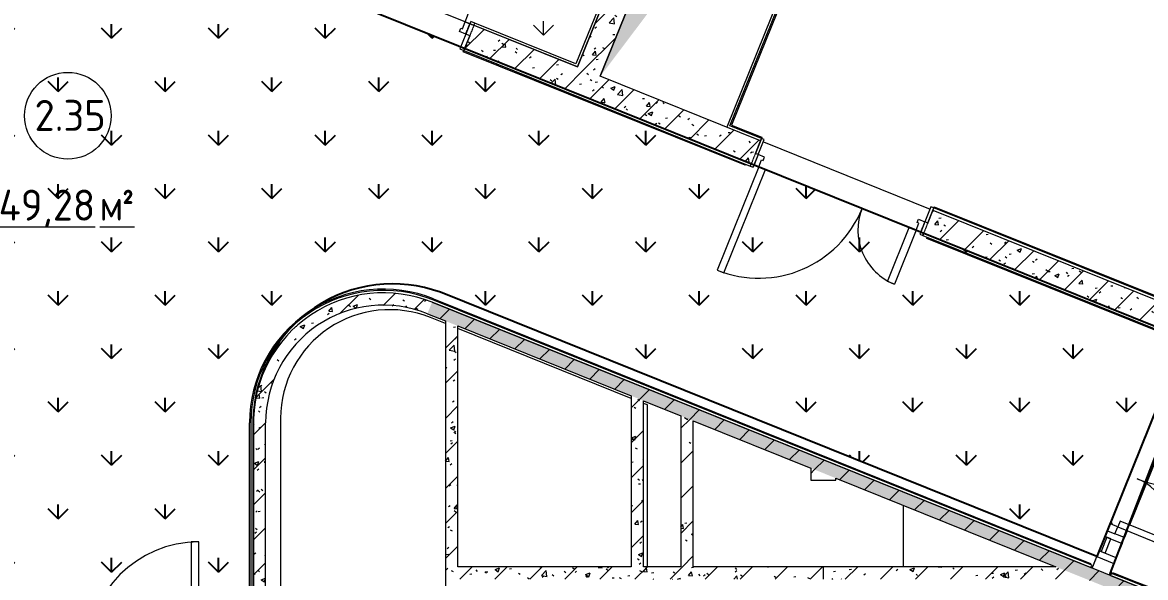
# Model space of a CAD drawing. Header units: millimetres. Extents: x -584918 to 2941280, y 3000189 to 4229862.
# Drawn here: x 187649 to 196711, y 3839778 to 3844261 of the extents above; entities that cross this region are included whole.
import ezdxf

# ---------------------------------------------------------------- set-up
doc = ezdxf.new("R2010")
doc.units = ezdxf.units.MM
doc.linetypes.add('ASVP_Невидимые', pattern=[5, 3, -2])
doc.linetypes.add('ASVP_Штриховая_ш3 п1_5', pattern=[4.5, 3, -1.5])
for name, color, linetype, lineweight in [('Витраж', 7, 'Continuous', 0), ('Двери', 7, 'Continuous', 0), ('Линии', 7, 'Continuous', 0), ('Линии разделители', 7, 'ASVP_Штриховая_ш3 п1_5', 0), ('Марки помещений', 7, 'Continuous', 0), ('Обобщенные модели', 7, 'Continuous', 0), ('Панели витража', 7, 'Continuous', 0), ('Перекрытие', 7, 'Continuous', 0), ('Стены внутренние', 7, 'Continuous', 0), ('Стены несущие', 7, 'Continuous', 0), ('Стены отделка', 7, 'Continuous', 0), ('Узлы', 7, 'Continuous', 0), ('экспертиза условные обозначения', 1, 'Continuous', 0)]:
    doc.layers.add(name, color=color, linetype=linetype, lineweight=lineweight)
doc.styles.add('GOST Common_2', font='', dxfattribs={"height": 500})
doc.styles.add('GOST Common_3', font='', dxfattribs={"width": 0.9, "height": 500})
doc.styles.get('GOST Common_2').set_extended_font_data('GOST Common')
doc.styles.get('GOST Common_3').set_extended_font_data('GOST Common')
pattern_1 = [(45, (184030.3, 3824416.36), (-141.4214, 141.4214), [])]
pattern_2 = [(50, (184030.3, 3824416.36), (364.368, -31.8783), [38.1, -419.1]), (355, (184030.3, 3824416.36), (-70.486, 382.1133), [30.48, -335.28]), (100.451, (184060.67, 3824413.7), (293.885, 350.2334), [32.38, -356.18]), (46.184, (184030.3, 3824517.96), (542.1585, -84.086), [57.15, -628.65]), (96.636, (184075.5, 3824510.96), (474.805, 494.855), [48.57, -534.27]), (351.184, (184030.3, 3824517.96), (474.81, 494.85), [45.72, -502.92]), (21, (184081.1, 3824492.56), (303.2285, -204.5305), [38.1, -419.1]), (326, (184081.1, 3824492.56), (123.604, 368.376), [30.48, -335.28]), (71.451, (184106.37, 3824475.52), (426.834, 163.8427), [32.38, -356.18]), (37.5, (184030.3, 3824416.36), (6.17665, 169.11015), [16.764, -314.452, 16.764, -323.596, -336.55]), (37.5, (184030.3, 3824416.36), (6.17665, 169.11015), [-671.576, 16.764, -319.786]), (7.5, (184030.3, 3824416.36), (133.6389, 200.3615), [16.764, -177.292, 16.764, -306.832, -128.27]), (7.5, (184030.3, 3824416.36), (133.6389, 200.3615), [-517.652, 16.764, -111.506]), (327.5, (183917.02, 3824416.36), (271.1818, -11.45836), [16.764, -110.236, 16.764, -379.476, -525.78]), (327.5, (183917.02, 3824416.36), (271.1818, -11.45836), [-523.24, 16.764, -509.016]), (317.5, (183866.22, 3824416.36), (296.2585, 50.8528), [16.764, -148.336, 16.764, -246.38, -373.38]), (317.5, (183866.22, 3824416.36), (296.2585, 50.8528), [-428.244, 16.764, -356.616])]
pattern_3 = [(90, (183626.44, 3579035.56), (-431.0523, 431.0523), [114.3, -747.8046]), (45, (183626.44, 3579035.56), (-431.0523, 431.0523), [114.3, -495.3]), (135, (183626.44, 3579035.56), (-431.0523, -431.0523), [114.3, -495.3])]

# ---------------------------------------------------------------- blocks, each defined once
blk = doc.blocks.new('ASVP_ДверьПротивопожарнаяСтальная_2 полотна - EI15 1370х2000h_полотна_ Г Л _1250 в свету_-6392377-АР Этаж 02')
at = {"layer": 'Двери', "lineweight": 18}
for p, q in [((685, 1000), (625, 1000)), ((625, 1000), (625, 100)), ((685, 100), (685, 1000)), ((-685, 570), (-625, 570)), ((-685, 100), (-685, 570)), ((-625, 570), (-625, 100)), ((-725, 100), (-685, 100)), ((-725, 10), (-725, 100)), ((-625, 100), (-685, 100)), ((-685, 100), (-685, 40)), ((625, 100), (685, 100)), ((725, 100), (685, 100)), ((685, 100), (685, 40)), ((725, 10), (725, 100)), ((-670, 10), (-725, 10)), ((-685, 40), (-670, 40)), ((-670, 40), (-670, 10)), ((685, 40), (670, 40)), ((670, 40), (670, 10)), ((670, 10), (725, 10))]:
    blk.add_line(p, q, dxfattribs=at)
at = {"layer": 'Двери', "linetype": 'ASVP_Невидимые', "lineweight": 18}
for p, q in [((-750, 100), (-725, 100)), ((-750, 10), (-750, 100)), ((-725, 100), (-725, 10)), ((750, 100), (725, 100)), ((725, 100), (725, 10)), ((750, 10), (750, 100)), ((-725, 10), (-750, 10)), ((725, 10), (750, 10))]:
    blk.add_line(p, q, dxfattribs=at)
at = {"layer": 'Двери'}
for centre, radius, start, end in [((685, 100), 900, 90, 180), ((-685, 100), 470, 360, 90)]:
    blk.add_arc(centre, radius, start, end, dxfattribs=at)
blk = doc.blocks.new('Системная панель - Cтеклопакет Двухкамерный_36 мм-6338300-АР Этаж 02')
at = {"layer": 'Панели витража', "lineweight": 18}
for p, q in [((62.5, 18), (-62.5, 18)), ((-62.5, 18), (-62.5, -18)), ((62.5, -18), (62.5, 18)), ((-62.5, -18), (62.5, -18))]:
    blk.add_line(p, q, dxfattribs=at)
blk = doc.blocks.new('ASVP_ДверьАлюминиеваяВитражная_2 полотна - Остекленная Внутренняя-6432274-АР Этаж 02')
at = {"layer": 'Двери', "lineweight": 18}
for p, q in [((-665, 942.5), (-615, 942.5)), ((-665, 32.5), (-665, 942.5)), ((-615, 942.5), (-615, 32.5)), ((665, 452.5), (615, 452.5)), ((615, 452.5), (615, 32.5)), ((665, 32.5), (665, 452.5)), ((-725, 32.5), (-665, 32.5)), ((-725, -32.5), (-725, 32.5)), ((-615, 32.5), (-665, 32.5)), ((-665, 32.5), (-665, -17.5)), ((615, 32.5), (665, 32.5)), ((725, 32.5), (665, 32.5)), ((665, 32.5), (665, -17.5)), ((725, -32.5), (725, 32.5)), ((-655, -32.5), (-725, -32.5)), ((-665, -17.5), (-655, -17.5)), ((-655, -17.5), (-655, -32.5)), ((665, -17.5), (655, -17.5)), ((655, -17.5), (655, -32.5)), ((655, -32.5), (725, -32.5))]:
    blk.add_line(p, q, dxfattribs=at)
at = {"layer": 'Двери'}
for centre, radius, start, end in [((-665, 32.5), 910, 360, 90), ((665, 32.5), 420, 90, 180)]:
    blk.add_arc(centre, radius, start, end, dxfattribs=at)
blk = doc.blocks.new('Прямоугольный импост - 50х150 мм-6338298-АР Этаж 02')
at = {"layer": 'Витраж', "lineweight": 18}
for p, q in [((-25, 115), (25, 115)), ((-25, -35), (-25, 115)), ((25, 115), (25, 32.5)), ((25, -35), (-25, -35)), ((25, -32.5), (25, -35))]:
    blk.add_line(p, q, dxfattribs=at)
blk = doc.blocks.new('Прямоугольный импост - 50х150 мм-6338307-АР Этаж 02')
at = {"layer": 'Витраж', "lineweight": 18}
for p, q in [((0, 115), (-50, 115)), ((-50, 115), (-50, -35)), ((0, -35), (0, 115)), ((-50, -35), (0, -35))]:
    blk.add_line(p, q, dxfattribs=at)
blk = doc.blocks.new('ASVP_ДверьПротивопожарнаяСтальная_2 полотна - EI30 1370х2000h_полотна_ О Л _1250 в свету_-7790696-АР Этаж 02')
at = {"layer": 'Двери', "lineweight": 18}
for p, q in [((685, 1000), (625, 1000)), ((625, 1000), (625, 100)), ((685, 100), (685, 1000)), ((-685, 570), (-625, 570)), ((-685, 100), (-685, 570)), ((-625, 570), (-625, 100)), ((-725, 100), (-685, 100)), ((-725, 10), (-725, 100)), ((-625, 100), (-685, 100)), ((-685, 100), (-685, 40)), ((625, 100), (685, 100)), ((725, 100), (685, 100)), ((685, 100), (685, 40)), ((725, 10), (725, 100)), ((-670, 10), (-725, 10)), ((-685, 40), (-670, 40)), ((-670, 40), (-670, 10)), ((685, 40), (670, 40)), ((670, 40), (670, 10)), ((670, 10), (725, 10))]:
    blk.add_line(p, q, dxfattribs=at)
at = {"layer": 'Двери', "linetype": 'ASVP_Невидимые', "lineweight": 18}
for p, q in [((-750, 100), (-725, 100)), ((-750, 10), (-750, 100)), ((-725, 100), (-725, 10)), ((750, 100), (725, 100)), ((725, 100), (725, 10)), ((750, 10), (750, 100)), ((-725, 10), (-750, 10)), ((725, 10), (750, 10))]:
    blk.add_line(p, q, dxfattribs=at)
at = {"layer": 'Двери'}
for centre, radius, start, end in [((685, 100), 900, 90, 180), ((-685, 100), 470, 360, 90)]:
    blk.add_arc(centre, radius, start, end, dxfattribs=at)
blk = doc.blocks.new('ASVP_ОТКОС_Оштукатуривание дверного откоса - Оштукатуривание дверного откоса-V71-АР Этаж 02')
at = {"layer": 'Обобщенные модели'}
for p, q in [((-750, 130), (-750, 0)), ((-725, 0), (-725, 130)), ((725, 130), (725, 0)), ((750, 0), (750, 130)), ((-750, 0), (-725, 0)), ((725, 0), (750, 0))]:
    blk.add_line(p, q, dxfattribs=at)
blk = doc.blocks.new('ASVP_ОТКОС_Оштукатуривание дверного откоса - Оштукатуривание дверного откоса-V66-АР Этаж 02')
at = {"layer": 'Обобщенные модели'}
for p, q in [((-750, 20), (-750, 0)), ((-750, 0), (-725, 0)), ((-725, 0), (-725, 20)), ((725, 20), (725, 0)), ((725, 0), (750, 0)), ((750, 0), (750, 20))]:
    blk.add_line(p, q, dxfattribs=at)
blk = doc.blocks.new('ASVP_ДверьПротивопожарнаяСтальная_1 полотно - EI30 1000х2000h_полотно_ Г Пр _925 в свету_-7790708-АР Этаж 02')
at = {"layer": 'Двери', "lineweight": 18}
for p, q in [((-500, 1100), (-440, 1100)), ((-500, 100), (-500, 1100)), ((-440, 1100), (-440, 100)), ((-540, 100), (-500, 100)), ((-540, 10), (-540, 100)), ((-440, 100), (-500, 100)), ((-500, 100), (-500, 40)), ((500, 100), (540, 100)), ((500, 40), (500, 100)), ((540, 100), (540, 10)), ((-485, 10), (-540, 10)), ((-500, 40), (-485, 40)), ((-485, 40), (-485, 10)), ((485, 40), (500, 40)), ((485, 10), (485, 40)), ((540, 10), (485, 10))]:
    blk.add_line(p, q, dxfattribs=at)
at = {"layer": 'Двери', "linetype": 'ASVP_Невидимые', "lineweight": 18}
for p, q in [((-575, 100), (-540, 100)), ((-575, 10), (-575, 100)), ((-540, 100), (-540, 10)), ((540, 100), (575, 100)), ((540, 10), (540, 100)), ((575, 100), (575, 10)), ((-540, 10), (-575, 10)), ((575, 10), (540, 10))]:
    blk.add_line(p, q, dxfattribs=at)
at = {"layer": 'Двери'}
blk.add_arc((-500, 100), 1000, 0, 90, dxfattribs=at)
blk = doc.blocks.new('ASVP_ОТКОС_Оштукатуривание дверного откоса - Оштукатуривание дверного откоса-5867985-АР Этаж 02')
at = {"layer": 'Обобщенные модели'}
for p, q in [((-575, 130), (-575, 0)), ((-540, 0), (-540, 130)), ((540, 130), (540, 0)), ((575, 0), (575, 130)), ((-575, 0), (-540, 0)), ((540, 0), (575, 0))]:
    blk.add_line(p, q, dxfattribs=at)
blk = doc.blocks.new('ASVP_ОТКОС_Оштукатуривание дверного откоса - Оштукатуривание дверного откоса-6302083-АР Этаж 02')
at = {"layer": 'Обобщенные модели'}
for p, q in [((-575, 20), (-575, 0)), ((-575, 0), (-540, 0)), ((-540, 0), (-540, 20)), ((540, 20), (540, 0)), ((575, 0), (575, 20)), ((540, 0), (575, 0))]:
    blk.add_line(p, q, dxfattribs=at)
blk = doc.blocks.new('ASVP_Марка_Помещение_ДваЗначения - Номер Площадь-685795-АР Этаж 02')
at = {"layer": 'Марки помещений'}
blk.add_circle((0, 0), 3.5, dxfattribs=at)

msp = doc.modelspace()

# ---------------------------------------------------------------- hatches: boundary and pattern name
at = {"layer": 'Стены внутренние'}
h = msp.add_hatch(dxfattribs=at)
h.set_pattern_fill('FP_1', color=256, style=0, pattern_type=2)
h.set_pattern_definition(pattern_1)
h.paths.add_polyline_path([(192311.742, 3843826.28), (192909.784, 3845310.31), (192724.28, 3845385.065), (192126.238, 3843901.035), (192204.407, 3843869.534)])
h.paths.add_polyline_path([(193208.805, 3846052.325), (193302.249, 3846284.205), (193116.745, 3846358.96), (193023.301, 3846127.08), (193191.501, 3846059.299)])
h = msp.add_hatch(dxfattribs=at)
h.set_pattern_fill('FP_2', color=256, style=0, pattern_type=2)
h.set_pattern_definition(pattern_2)
h.paths.add_polyline_path([(192311.742, 3843826.28), (192909.784, 3845310.31), (192724.28, 3845385.065), (192126.238, 3843901.035), (192204.407, 3843869.534)])
h.paths.add_polyline_path([(193208.805, 3846052.325), (193302.249, 3846284.205), (193116.745, 3846358.96), (193023.301, 3846127.08), (193191.501, 3846059.299)])
h = msp.add_hatch(dxfattribs=at)
h.set_pattern_fill('FP_1', color=256, style=0, pattern_type=2)
h.set_pattern_definition(pattern_1)
h.paths.add_polyline_path([(196967.333, 3841734.517), (197042.088, 3841920.021), (194995.537, 3842744.75), (194920.782, 3842559.247), (196507.009, 3841920.021)])
h.paths.add_polyline_path([(193529.504, 3843119.911), (193604.259, 3843305.415), (191291.471, 3844237.434), (191216.716, 3844051.93), (193358.039, 3843189.009)])
h.paths.add_polyline_path([(190150.069, 3844481.773), (190224.825, 3844667.276), (190039.321, 3844742.032), (189964.566, 3844556.528), (190142.594, 3844484.785)])
h = msp.add_hatch(dxfattribs=at)
h.set_pattern_fill('FP_2', color=256, style=0, pattern_type=2)
h.set_pattern_definition(pattern_2)
h.paths.add_polyline_path([(196967.333, 3841734.517), (197042.088, 3841920.021), (194995.537, 3842744.75), (194920.782, 3842559.247), (196507.009, 3841920.021)])
h.paths.add_polyline_path([(193529.504, 3843119.911), (193604.259, 3843305.415), (191291.471, 3844237.434), (191216.716, 3844051.93), (193358.039, 3843189.009)])
h.paths.add_polyline_path([(190150.069, 3844481.773), (190224.825, 3844667.276), (190039.321, 3844742.032), (189964.566, 3844556.528), (190142.594, 3844484.785)])
h = msp.add_hatch(dxfattribs=at)
h.set_pattern_fill('FP_1', color=256, style=0, pattern_type=2)
h.set_pattern_definition(pattern_1)
h.paths.add_polyline_path([(189511.203, 3841027.749), (189611.203, 3841027.749), (189617.471, 3841136.696), (189636.191, 3841244.205), (189667.118, 3841348.858), (189710.489, 3841450.413), (189769.077, 3841551.334), (189828.279, 3841632.168), (189902.43, 3841712.233), (189985.273, 3841783.265), (190075.716, 3841844.329), (190174.895, 3841895.505), (190282.943, 3841935.604), (190383.512, 3841960.8), (190496.092, 3841975.106), (190597.556, 3841977.053), (190706.183, 3841966.621), (190821.673, 3841940.837), (190916.291, 3841908.892), (190953.668, 3842001.644), (190839.987, 3842039.743), (190734.683, 3842063.319), (190621.473, 3842076.018), (190504.154, 3842076.018), (190385.748, 3842062.543), (190282.943, 3842040.207), (190169.254, 3842001.508), (190070.053, 3841955.702), (189973.661, 3841897.976), (189882.843, 3841829.202), (189800.009, 3841750.995), (189726.136, 3841664.274), (189662.093, 3841570.06), (189608.633, 3841469.463), (189566.387, 3841363.666), (189534.255, 3841244.205), (189517.122, 3841136.696), (189516.06, 3841117.147)])
h = msp.add_hatch(dxfattribs=at)
h.set_pattern_fill('FP_2', color=256, style=0, pattern_type=2)
h.set_pattern_definition(pattern_2)
h.paths.add_polyline_path([(189511.203, 3841027.749), (189611.203, 3841027.749), (189617.471, 3841136.696), (189636.191, 3841244.205), (189667.118, 3841348.858), (189710.489, 3841450.413), (189769.077, 3841551.334), (189828.279, 3841632.168), (189902.43, 3841712.233), (189985.273, 3841783.265), (190075.716, 3841844.329), (190174.895, 3841895.505), (190282.943, 3841935.604), (190383.512, 3841960.8), (190496.092, 3841975.106), (190597.556, 3841977.053), (190706.183, 3841966.621), (190821.673, 3841940.837), (190916.291, 3841908.892), (190953.668, 3842001.644), (190839.987, 3842039.743), (190734.683, 3842063.319), (190621.473, 3842076.018), (190504.154, 3842076.018), (190385.748, 3842062.543), (190282.943, 3842040.207), (190169.254, 3842001.508), (190070.053, 3841955.702), (189973.661, 3841897.976), (189882.843, 3841829.202), (189800.009, 3841750.995), (189726.136, 3841664.274), (189662.093, 3841570.06), (189608.633, 3841469.463), (189566.387, 3841363.666), (189534.255, 3841244.205), (189517.122, 3841136.696), (189516.06, 3841117.147)])
h = msp.add_hatch(dxfattribs=at)
h.set_pattern_fill('FP_1', color=256, style=0, pattern_type=2)
h.set_pattern_definition(pattern_1)
h.paths.add_polyline_path([(199911.203, 3838284.077), (199911.203, 3838391.891), (190953.668, 3842001.644), (190916.291, 3841908.892), (199843.663, 3838311.294)])
h = msp.add_hatch(dxfattribs=at)
h.set_pattern_fill('FP_2', color=256, style=0, pattern_type=2)
h.set_pattern_definition(pattern_2)
h.paths.add_polyline_path([(199911.203, 3838284.077), (199911.203, 3838391.891), (190953.668, 3842001.644), (190916.291, 3841908.892), (199843.663, 3838311.294)])
h = msp.add_hatch(dxfattribs=at)
h.set_pattern_fill('FP_1', color=256, style=0, pattern_type=2)
h.set_pattern_definition(pattern_1)
h.paths.add_polyline_path([(191061.203, 3839865.697), (191161.203, 3839865.697), (191161.203, 3841810.196), (191061.203, 3841850.495), (191061.203, 3840218.66)])
h = msp.add_hatch(dxfattribs=at)
h.set_pattern_fill('FP_2', color=256, style=0, pattern_type=2)
h.set_pattern_definition(pattern_2)
h.paths.add_polyline_path([(191061.203, 3839865.697), (191161.203, 3839865.697), (191161.203, 3841810.196), (191061.203, 3841850.495), (191061.203, 3840218.66)])
h = msp.add_hatch(dxfattribs=at)
h.set_pattern_fill('FP_1', color=256, style=0, pattern_type=2)
h.set_pattern_definition(pattern_1)
h.paths.add_polyline_path([(192561.203, 3839865.697), (192661.203, 3839865.697), (192661.203, 3841205.718), (192561.203, 3841246.017), (192561.203, 3840490.913)])
h = msp.add_hatch(dxfattribs=at)
h.set_pattern_fill('FP_2', color=256, style=0, pattern_type=2)
h.set_pattern_definition(pattern_2)
h.paths.add_polyline_path([(192561.203, 3839865.697), (192661.203, 3839865.697), (192661.203, 3841205.718), (192561.203, 3841246.017), (192561.203, 3840490.913)])
h = msp.add_hatch(dxfattribs=at)
h.set_pattern_fill('FP_1', color=256, style=0, pattern_type=2)
h.set_pattern_definition(pattern_1)
h.paths.add_polyline_path([(192961.203, 3839865.697), (193061.203, 3839865.697), (193061.203, 3841044.524), (192961.203, 3841084.823), (192961.203, 3839888.774)])
h = msp.add_hatch(dxfattribs=at)
h.set_pattern_fill('FP_2', color=256, style=0, pattern_type=2)
h.set_pattern_definition(pattern_2)
h.paths.add_polyline_path([(192961.203, 3839865.697), (193061.203, 3839865.697), (193061.203, 3841044.524), (192961.203, 3841084.823), (192961.203, 3839888.774)])
h = msp.add_hatch(dxfattribs=at)
h.set_pattern_fill('FP_1', color=256, style=0, pattern_type=2)
h.set_pattern_definition(pattern_1)
h.paths.add_polyline_path([(189517.383, 3839165.697), (189611.203, 3839165.697), (189611.203, 3841027.749), (189511.203, 3841027.749), (189511.203, 3839165.697)])
h = msp.add_hatch(dxfattribs=at)
h.set_pattern_fill('FP_2', color=256, style=0, pattern_type=2)
h.set_pattern_definition(pattern_2)
h.paths.add_polyline_path([(189517.383, 3839165.697), (189611.203, 3839165.697), (189611.203, 3841027.749), (189511.203, 3841027.749), (189511.203, 3839165.697)])
h = msp.add_hatch(dxfattribs=at)
h.set_pattern_fill('FP_1', color=256, style=0, pattern_type=2)
h.set_pattern_definition(pattern_1)
h.paths.add_polyline_path([(194107.465, 3840565.697), (194211.203, 3840565.697), (194211.203, 3840581.092), (194011.203, 3840661.689), (194011.203, 3840565.697)])
h = msp.add_hatch(dxfattribs=at)
h.set_pattern_fill('FP_2', color=256, style=0, pattern_type=2)
h.set_pattern_definition(pattern_2)
h.paths.add_polyline_path([(194107.465, 3840565.697), (194211.203, 3840565.697), (194211.203, 3840581.092), (194011.203, 3840661.689), (194011.203, 3840565.697)])
h = msp.add_hatch(dxfattribs=at)
h.set_pattern_fill('FP_1', color=256, style=0, pattern_type=2)
h.set_pattern_definition(pattern_1)
h.paths.add_polyline_path([(192313.932, 3839765.697), (194111.203, 3839765.697), (194111.203, 3839865.697), (191061.203, 3839865.697), (191061.203, 3839765.697), (191775.972, 3839765.697)])
h = msp.add_hatch(dxfattribs=at)
h.set_pattern_fill('FP_2', color=256, style=0, pattern_type=2)
h.set_pattern_definition(pattern_2)
h.paths.add_polyline_path([(192313.932, 3839765.697), (194111.203, 3839765.697), (194111.203, 3839865.697), (191061.203, 3839865.697), (191061.203, 3839765.697), (191775.972, 3839765.697)])
h = msp.add_hatch(dxfattribs=at)
h.set_pattern_fill('FP_1', color=256, style=0, pattern_type=2)
h.set_pattern_definition(pattern_1)
h.paths.add_polyline_path([(196007.94, 3839765.697), (196234.588, 3839765.697), (195986.44, 3839865.697), (194111.203, 3839865.697), (194111.203, 3839765.697), (195986.44, 3839765.697)])
h = msp.add_hatch(dxfattribs=at)
h.set_pattern_fill('FP_2', color=256, style=0, pattern_type=2)
h.set_pattern_definition(pattern_2)
h.paths.add_polyline_path([(196007.94, 3839765.697), (196234.588, 3839765.697), (195986.44, 3839865.697), (194111.203, 3839865.697), (194111.203, 3839765.697), (195986.44, 3839765.697)])
at = {"layer": 'Узлы'}
h = msp.add_hatch(color=256, dxfattribs=at)
h.paths.add_polyline_path([(192311.742, 3843826.28), (192877.448, 3844576.997), (193576.352, 3844556.528), (192741.585, 3844892.927), (192328.354, 3843867.503)])
h.paths.add_polyline_path([(189882.196, 3845020.98), (188605.944, 3845535.29), (188531.189, 3845349.786), (188652.433, 3845419.786), (189853.817, 3845030.183)])
h.paths.add_polyline_path([(192816.34, 3845078.43), (193473.346, 3845950.307), (194137.016, 3845947.806), (193302.249, 3846284.205), (192909.784, 3845310.31)])
h.paths.add_polyline_path([(185022.413, 3847141.122), (183445.63, 3847776.541), (183314.809, 3847451.91), (183504.209, 3847605.283), (185013.414, 3847143.873)])
h.paths.add_polyline_path([(185769.965, 3848996.159), (184193.183, 3849631.579), (184118.428, 3849446.075), (184256.992, 3849526.075), (185759.859, 3848999.699)])
h.paths.add_polyline_path([(192378.606, 3851777.609), (192726.015, 3852430.99), (192872.406, 3852441.131), (192677.627, 3852519.624), (192386.082, 3851796.159)])
h.paths.add_polyline_path([(178631.531, 3853220.523), (179522.485, 3854111.478), (181771.251, 3853788.11), (179266.95, 3854797.306), (178646.482, 3853257.624)])
h.paths.add_polyline_path([(177982.267, 3853482.167), (178715.024, 3854804.095), (179081.446, 3854872.061), (178617.687, 3855058.949), (178022.881, 3853582.948)])
h.paths.add_polyline_path([(168010.609, 3853565.367), (169886.645, 3855598.828), (174356.914, 3854705.938), (169292.661, 3856746.756), (168013.621, 3853572.842)])
at = {"layer": 'экспертиза условные обозначения', "lineweight": -3}
h = msp.add_hatch(dxfattribs=at)
h.set_pattern_fill('GRASS', color=3, scale=24)
h.set_pattern_definition(pattern_3)
edge = h.paths.add_edge_path()
edge.add_line((182517.835, 3845514.364), (183226.141, 3847272.013))
edge.add_line((183226.141, 3847272.013), (185002.339, 3846556.231))
edge.add_line((185002.339, 3846556.231), (187058.109, 3851657.585))
edge.add_line((187058.109, 3851657.585), (188449.387, 3851096.921))
edge.add_line((188449.387, 3851096.921), (186393.618, 3845995.567))
edge.add_line((186393.618, 3845995.567), (197027.622, 3841710.222))
edge.add_line((197027.622, 3841710.222), (196317.447, 3839947.936))
edge.add_line((196317.447, 3839947.936), (191022.357, 3842081.778))
edge.add_arc((190635.87, 3841024.972), 1125.26, 69.9119077, 178.1393932)
edge.add_line((189511.203, 3841061.507), (189511.203, 3839165.697))
edge.add_line((189511.203, 3839165.697), (186761.203, 3839165.697))
edge.add_line((186761.203, 3839165.697), (186761.203, 3843798.959))
edge.add_line((186761.203, 3843798.959), (183800.899, 3844997.308))
edge.add_line((183800.899, 3844997.308), (182517.835, 3845514.364))
at = {"layer": 'экспертиза условные обозначения'}
h = msp.add_hatch(dxfattribs=at)
h.set_pattern_fill('GRASS', color=4, scale=24)
h.set_pattern_definition([(90, (114694.93, 3466985.8), (-431.0523, 431.0523), [114.3, -747.8046]), (45, (114694.93, 3466985.8), (-431.0523, 431.0523), [114.3, -495.3]), (135, (114694.93, 3466985.8), (-431.0523, -431.0523), [114.3, -495.3])])
h.paths.add_polyline_path([(190983.452, 3847218.646), (193116.745, 3846358.96), (192126.238, 3843901.035), (189992.945, 3844760.721)])
at = {"layer": 'экспертиза условные обозначения', "lineweight": -3}
h = msp.add_hatch(dxfattribs=at)
h.set_pattern_fill('GRASS', color=3, scale=24)
h.set_pattern_definition(pattern_3)
edge = h.paths.add_edge_path()
edge.add_line((196428.749, 3839816.831), (197140.238, 3841668.63))
edge.add_line((197140.238, 3841668.63), (200508.517, 3840275.128))
edge.add_line((200508.517, 3840275.128), (201854.112, 3843614.196))
edge.add_line((201854.112, 3843614.196), (203375.243, 3843001.203))
edge.add_line((203375.243, 3843001.203), (202029.648, 3839662.135))
edge.add_line((202029.648, 3839662.135), (206626.293, 3837842.101))
edge.add_line((206626.293, 3837842.101), (205916.118, 3836079.815))
edge.add_line((205916.118, 3836079.815), (204600.899, 3836615.219))
edge.add_arc((204174.147, 3835587.251), 1113.03, 67.4546237, 179.2891611)
edge.add_line((203061.203, 3835601.059), (203061.203, 3833765.697))
edge.add_line((203061.203, 3833765.697), (200161.203, 3833765.697))
edge.add_line((200161.203, 3833765.697), (200161.203, 3838398.959))
edge.add_line((200161.203, 3838398.959), (196428.749, 3839816.831))

# ---------------------------------------------------------------- linework, layer by layer
at = {"layer": 'Линии'}
msp.add_line((192741.585, 3844892.927), (192311.742, 3843826.28), dxfattribs=at)
at = {"layer": 'Линии разделители'}
for p, q in [((196943.522, 3841501.53), (196401.547, 3840156.627)), ((196581.79, 3840202.588), (197041.535, 3841343.436)), ((196540.674, 3840100.561), (196563.101, 3840156.212)), ((196382.858, 3840110.252), (196336.136, 3839994.312)), ((196475.264, 3839938.245), (196521.986, 3840054.185)), ((196317.447, 3839947.936), (196280.069, 3839855.184)), ((196419.197, 3839799.117), (196456.575, 3839891.869))]:
    msp.add_line(p, q, dxfattribs=at)
at = {"layer": 'Перекрытие'}
for p, q in [((191184.253, 3844065.012), (190182.532, 3844468.691)), ((193627.447, 3843296.07), (194972.349, 3842754.095)), ((194804.842, 3842605.969), (193645.443, 3843073.189)), ((191061.203, 3841828.932), (190940.126, 3841877.724)), ((192561.203, 3841224.454), (191161.203, 3841788.633)), ((196401.547, 3840156.627), (196943.522, 3841501.53)), ((197041.535, 3841343.436), (196581.79, 3840202.588)), ((192691.203, 3841172.066), (192661.203, 3841184.156)), ((192691.203, 3839865.697), (192691.203, 3841172.066)), ((189731.203, 3841061.507), (189731.203, 3839185.697)), ((194756.027, 3840361.536), (194756.027, 3839865.697)), ((196563.101, 3840156.212), (196540.674, 3840100.561)), ((196336.136, 3839994.312), (196382.858, 3840110.252)), ((196521.986, 3840054.185), (196475.264, 3839938.245)), ((196280.069, 3839855.184), (196317.447, 3839947.936)), ((196456.575, 3839891.869), (196419.197, 3839799.117))]:
    msp.add_line(p, q, dxfattribs=at)
for start, end in [(68.0513009, 179.7599144), (179.7599144, 180)]:
    msp.add_arc((190611.203, 3841061.507), 880, start, end, dxfattribs=at)
at = {"layer": 'Стены внутренние'}
for p, q in [((194857.495, 3847120.319), (193371.052, 3843431.738)), ((191205.503, 3844024.104), (191209.24, 3844033.38)), ((193481.19, 3843107.037), (191205.503, 3844024.104)), ((193371.052, 3843431.738), (193615.472, 3843333.24)), ((193615.472, 3843333.24), (193611.734, 3843323.965)), ((193481.19, 3843107.037), (193484.927, 3843116.312)), ((195006.75, 3842772.576), (195003.013, 3842763.301)), ((195006.75, 3842772.576), (200364.544, 3840613.465)), ((194946.669, 3842516.47), (194950.407, 3842525.745)), ((196993.221, 3841691.74), (194946.669, 3842516.47)), ((190964.881, 3842029.47), (196268.095, 3839892.354)), ((189481.203, 3839195.697), (189481.203, 3841027.749)), ((194113.072, 3840760.796), (194109.334, 3840751.521)), ((196268.095, 3839892.354), (196264.357, 3839883.079)), ((196453.598, 3839817.599), (196449.861, 3839808.323)), ((196453.598, 3839817.599), (200141.203, 3838331.549))]:
    msp.add_line(p, q, dxfattribs=at)
msp.add_arc((190561.203, 3841027.749), 1080, 68.0513009, 180, dxfattribs=at)
at = {"layer": 'Стены несущие'}
for p, q in [((192126.238, 3843901.035), (192724.28, 3845385.065)), ((192311.742, 3843826.28), (192741.585, 3844892.927)), ((191291.471, 3844237.434), (192126.238, 3843901.035)), ((191257.831, 3844153.957), (191216.716, 3844051.93)), ((193529.504, 3843119.911), (191216.716, 3844051.93)), ((193604.259, 3843305.415), (192311.742, 3843826.28)), ((193563.143, 3843203.388), (193604.259, 3843305.415)), ((194995.537, 3842744.75), (194954.422, 3842642.723)), ((194995.537, 3842744.75), (197042.088, 3841920.021)), ((196967.333, 3841734.517), (194920.782, 3842559.247)), ((200111.203, 3838311.294), (190953.668, 3842001.644)), ((190916.291, 3841908.892), (191061.203, 3841850.495)), ((191061.203, 3841850.495), (191061.203, 3839165.697)), ((191161.203, 3841810.196), (192561.203, 3841246.017)), ((191161.203, 3839865.697), (191161.203, 3841810.196)), ((192561.203, 3841246.017), (192561.203, 3839865.697)), ((192661.203, 3841205.718), (192961.203, 3841084.823)), ((192661.203, 3839865.697), (192661.203, 3841205.718)), ((192961.203, 3841084.823), (192961.203, 3839865.697)), ((189511.203, 3841027.749), (189511.203, 3839165.697)), ((189611.203, 3839165.697), (189611.203, 3841027.749)), ((193061.203, 3841044.524), (194011.203, 3840661.689)), ((193061.203, 3839865.697), (193061.203, 3841044.524)), ((194011.203, 3840661.689), (194011.203, 3840565.697)), ((194011.203, 3840565.697), (194211.203, 3840565.697)), ((194211.203, 3840581.092), (195986.44, 3839865.697)), ((194211.203, 3840565.697), (194211.203, 3840581.092)), ((192561.203, 3839865.697), (191161.203, 3839865.697)), ((192961.203, 3839865.697), (192661.203, 3839865.697)), ((195986.44, 3839865.697), (193061.203, 3839865.697)), ((194111.203, 3839865.697), (194111.203, 3839765.697))]:
    msp.add_line(p, q, dxfattribs=at)
for radius in [1050, 950]:
    msp.add_arc((190561.203, 3841027.749), radius, 68.0513009, 180, dxfattribs=at)
at = {"layer": 'Стены отделка'}
for p, q in [((193358.039, 3843426.201), (194853.826, 3847137.969)), ((193128.097, 3846440.637), (192115.163, 3843927.061)), ((194397.275, 3846058.555), (193332.013, 3843415.126)), ((191298.947, 3844255.984), (191291.471, 3844237.434)), ((192115.163, 3843927.061), (191298.947, 3844255.984)), ((191216.716, 3844051.93), (191209.24, 3844033.38)), ((191209.24, 3844033.38), (193522.028, 3843101.361)), ((193611.734, 3843323.965), (193358.039, 3843426.201)), ((193604.259, 3843305.415), (193611.734, 3843323.965)), ((193522.028, 3843101.361), (193529.504, 3843119.911)), ((195003.013, 3842763.301), (194995.537, 3842744.75)), ((200370.082, 3840600.452), (195003.013, 3842763.301)), ((194920.782, 3842559.247), (194913.306, 3842540.696)), ((194913.306, 3842540.696), (197020.146, 3841691.671)), ((190953.668, 3842001.644), (196270.794, 3839858.922)), ((196278.27, 3839877.472), (190961.144, 3842020.194)), ((189491.203, 3841027.749), (189491.203, 3839185.697)), ((189511.203, 3839165.697), (189511.203, 3841027.749)), ((196270.794, 3839858.922), (196278.27, 3839877.472)), ((196435.948, 3839813.93), (196428.472, 3839795.38)), ((196428.472, 3839795.38), (200111.203, 3838311.294)), ((200131.203, 3838324.797), (196435.948, 3839813.93))]:
    msp.add_line(p, q, dxfattribs=at)
for radius in [1070, 1050]:
    msp.add_arc((190561.203, 3841027.749), radius, 68.0513009, 180, dxfattribs=at)
at = {"layer": 'экспертиза условные обозначения', "color": 3, "lineweight": -3}
for points in [[(182517.835, 3845514.364), (183226.141, 3847272.013), (185002.339, 3846556.231), (187058.109, 3851657.585), (188449.387, 3851096.921), (186393.618, 3845995.567), (197027.622, 3841710.222), (196317.447, 3839947.936), (191022.357, 3842081.778, 0.51077637), (189511.203, 3841061.507), (189511.203, 3839165.697), (186761.203, 3839165.697), (186761.203, 3843798.959), (183800.899, 3844997.308), (182517.835, 3845514.364)], [(196428.749, 3839816.831), (197140.238, 3841668.63), (200508.517, 3840275.128), (201854.112, 3843614.196), (203375.243, 3843001.203), (202029.648, 3839662.135), (206626.293, 3837842.101), (205916.118, 3836079.815), (204600.899, 3836615.219, 0.53078371), (203061.203, 3835601.059), (203061.203, 3833765.697), (200161.203, 3833765.697), (200161.203, 3838398.959), (196428.749, 3839816.831)]]:
    msp.add_lwpolyline(points, format="xyb", dxfattribs=at)
at = {"layer": 'экспертиза условные обозначения', "color": 4}
msp.add_lwpolyline([(190983.452, 3847218.646), (193116.745, 3846358.96), (192126.238, 3843901.035), (189992.945, 3844760.721), (190983.452, 3847218.646)], dxfattribs=at)

# ---------------------------------------------------------------- block references
at = {"layer": 'Витраж', "extrusion": (0, 0, -1), "rotation": 111.9486990835425}
msp.add_blockref('Прямоугольный импост - 50х150 мм-6338298-АР Этаж 02', (-196424.665, 3840120.357), dxfattribs=at)
at = {"layer": 'Витраж', "rotation": 248.0513009164575}
msp.add_blockref('Прямоугольный импост - 50х150 мм-6338307-АР Этаж 02', (196349.91, 3839934.854), dxfattribs=at)
at = {"layer": 'Двери'}
for name, p, rotation in [('ASVP_ДверьПротивопожарнаяСтальная_1 полотно - EI30 1000х2000h_полотно_ Г Пр _925 в свету_-7790708-АР Этаж 02', (190720.77, 3844359.603), 338.0513009164578), ('ASVP_ДверьПротивопожарнаяСтальная_2 полотна - EI30 1370х2000h_полотна_ О Л _1250 в свету_-7790696-АР Этаж 02', (194262.52, 3842932.331), 158.0513009164578), ('ASVP_ДверьАлюминиеваяВитражная_2 полотна - Остекленная Внутренняя-6432274-АР Этаж 02', (196704.998, 3840815.997), 248.0513009164575)]:
    msp.add_blockref(name, p, dxfattribs=dict(at, rotation=rotation))
msp.add_blockref('ASVP_ДверьПротивопожарнаяСтальная_2 полотна - EI15 1370х2000h_полотна_ Г Л _1250 в свету_-6392377-АР Этаж 02', (188386.203, 3839065.697), dxfattribs=at)
at = {"layer": 'Марки помещений', "xscale": 99.99999999999993, "yscale": 99.99999999999993, "zscale": 99.99999999999993}
msp.add_blockref('ASVP_Марка_Помещение_ДваЗначения - Номер Площадь-685795-АР Этаж 02', (188014.799, 3843507.419), dxfattribs=at)
at = {"layer": 'Обобщенные модели'}
for name, p, rotation in [('ASVP_ОТКОС_Оштукатуривание дверного откоса - Оштукатуривание дверного откоса-6302083-АР Этаж 02', (190765.623, 3844470.905), 158.0513009164576), ('ASVP_ОТКОС_Оштукатуривание дверного откоса - Оштукатуривание дверного откоса-5867985-АР Этаж 02', (190675.917, 3844248.301), 338.0513009164578), ('ASVP_ОТКОС_Оштукатуривание дверного откоса - Оштукатуривание дверного откоса-V71-АР Этаж 02', (194307.374, 3843043.633), 158.0513009164578), ('ASVP_ОТКОС_Оштукатуривание дверного откоса - Оштукатуривание дверного откоса-V66-АР Этаж 02', (194217.667, 3842821.029), 338.0513009164576)]:
    msp.add_blockref(name, p, dxfattribs=dict(at, rotation=rotation))
at = {"layer": 'Панели витража', "rotation": 68.05130091645754}
msp.add_blockref('Системная панель - Cтеклопакет Двухкамерный_36 мм-6338300-АР Этаж 02', (196391.96, 3840039.199), dxfattribs=at)

# ---------------------------------------------------------------- texts
at = {"layer": 'Марки помещений', "char_height": 250, "attachment_point": 1}
for s, insert, width, style in [('2.35', (187746.141, 3843635.144), 663.79725, 'GOST Common_2'), ('\\L49,28 ', (187456.355, 3842910.613), 988.48069, 'GOST Common_2'), ('\\L\\fGOST Common|b0|i0|c238|p34|;\\W.9;\\L²', (188450.527, 3842910.613), 165.94931, 'GOST Common_3'), ('\\L\\fGOST Common|b0|i0|c204|p34|;\\W.9;\\Lм', (188271.933, 3842910.613), 216.45562, 'GOST Common_2')]:
    msp.add_mtext(s, dxfattribs=dict(at, insert=insert, width=width, style=style))

doc.saveas('drawing.dxf')
